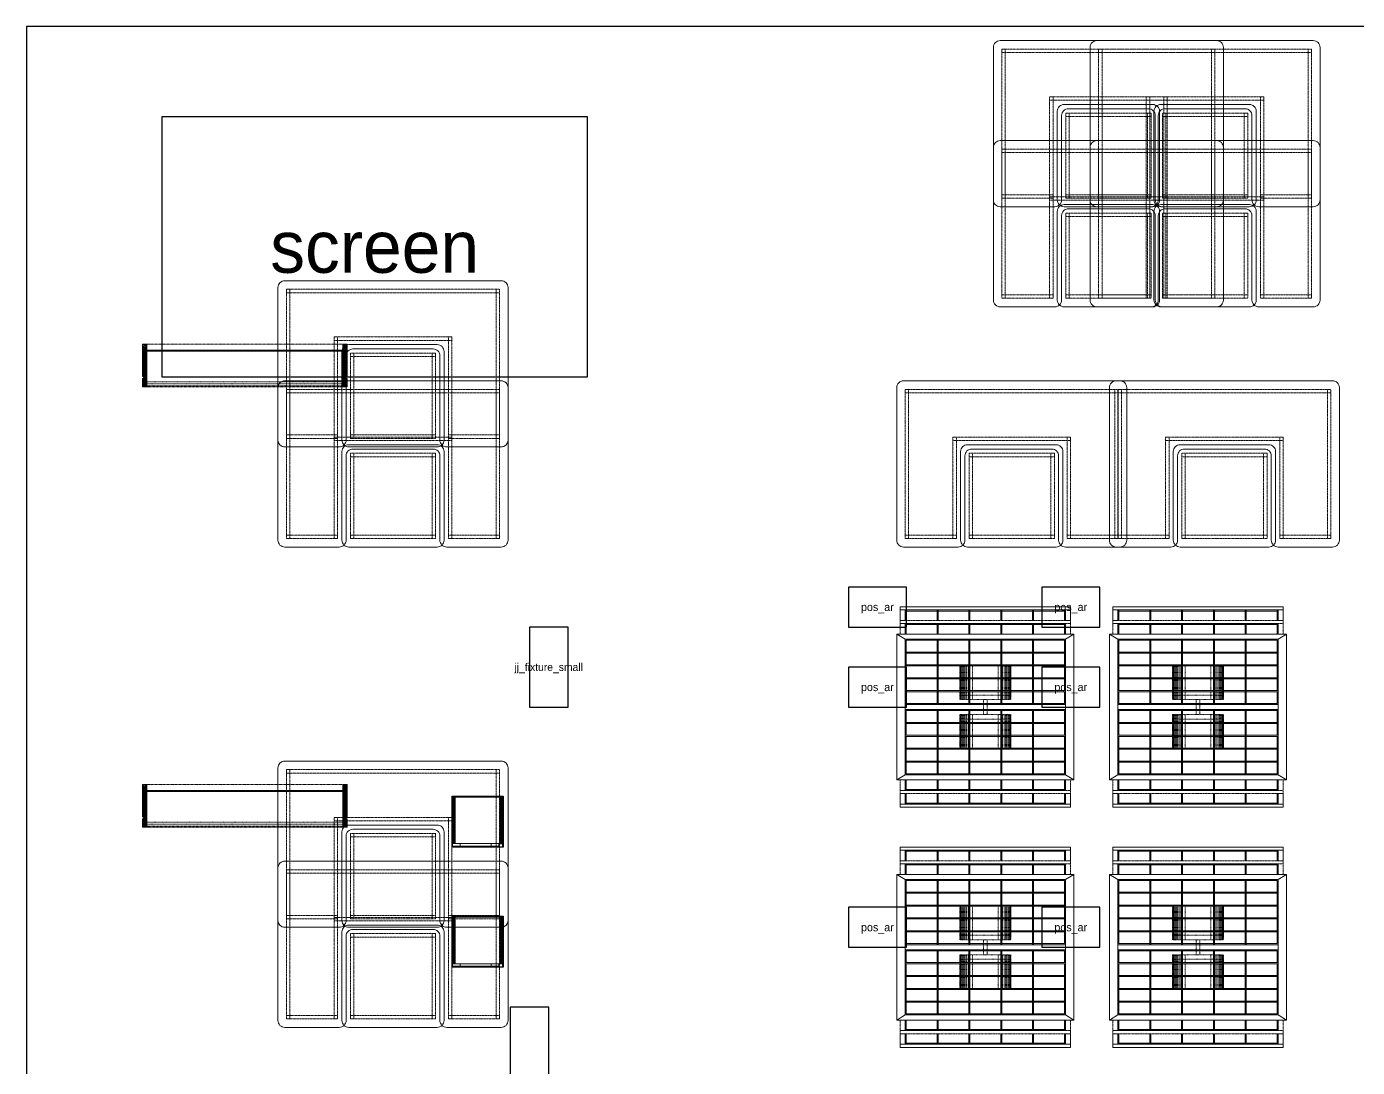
# Model space of a CAD drawing. Header units: metres. Extents: x 0 to 11867, y 0 to 11743.
# Drawn here: x 0 to 7810, y 5637 to 11743 of the extents above; entities that cross this region are included whole.
import ezdxf
from ezdxf.enums import TextEntityAlignment as Align

# ---------------------------------------------------------------- set-up
doc = ezdxf.new("R2010")
doc.units = ezdxf.units.M
doc.linetypes.add('a_p6_plan_L18$0$HIDDEN', pattern=[0.375, 0.25, -0.125])
doc.linetypes.add('ACAD_ISO03W100', pattern=[30, 12, -18])
for name, color, linetype in [('FixtureLabels', 2, 'Continuous'), ('Fixtures', 3, 'Continuous'), ('FloorPlan', 1, 'Continuous')]:
    doc.layers.add(name, color=color, linetype=linetype)
for name, color, linetype, lineweight in [('I-LK DIM', 252, 'Continuous', 5), ('I-LK FF&E', 1, 'Continuous', 9), ('LN-ELEVATION-1', 81, 'Continuous', 13), ('LN-ELEVATION-2', 103, 'Continuous', 20), ('LN-ELEVATION-3', 125, 'a_p6_plan_L18$0$HIDDEN', 18), ('LN-ELEVATION-4', 145, 'Continuous', 13), ('LN-ELEVATION-5', 167, 'Continuous', 5), ('LN-HATCH', 251, 'Continuous', 0)]:
    doc.layers.add(name, color=color, linetype=linetype, lineweight=lineweight)

# ---------------------------------------------------------------- blocks, each defined once
blk = doc.blocks.new('euro mirror')
at = {"layer": 'LN-ELEVATION-4', "linetype": 'ACAD_ISO03W100', "ltscale": 0.1}
blk.add_lwpolyline([(0, 47.3), (0, -41.5), (-20, -41.5), (-20, 47.3)], close=True, dxfattribs=at)
at = {"layer": 'LN-ELEVATION-5', "linetype": 'ACAD_ISO03W100', "ltscale": 0.1}
for p, q in [((-159.9, 246.9), (-159.9, 47.3)), ((-159.7, 246.9), (-159.7, 47.3)), ((-159.4, 246.9), (-159.4, 47.3)), ((-159, 246.9), (-159, 47.3)), ((-158.5, 246.9), (-158.5, 47.3)), ((-157.9, 246.9), (-157.9, 47.3)), ((-157.1, 246.9), (-157.1, 47.3)), ((-156.1, 246.9), (-156.1, 47.3)), ((-154.1, 246.9), (-154.1, 47.3)), ((-151.1, 246.9), (-151.1, 47.3)), ((-146.1, 246.9), (-146.1, 47.3)), ((-141.1, 246.9), (-141.1, 47.3)), ((-135.1, 246.9), (-135.1, 47.3)), ((-128.1, 246.9), (-128.1, 47.3)), ((-120.1, 246.9), (-120.1, 47.3)), ((-111.1, 246.9), (-111.1, 47.3)), ((-102.1, 246.9), (-102.1, 47.3)), ((-85, 246.9), (-85, 47.3)), ((65, 246.9), (65, 47.3)), ((82.1, 246.9), (82.1, 47.3)), ((91.1, 246.9), (91.1, 47.3)), ((100.1, 246.9), (100.1, 47.3)), ((108.1, 246.9), (108.1, 47.3)), ((115.1, 246.9), (115.1, 47.3)), ((121.1, 246.9), (121.1, 47.3)), ((126.1, 246.9), (126.1, 47.3)), ((131.1, 246.9), (131.1, 47.3)), ((134.1, 246.9), (134.1, 47.3)), ((136.1, 246.9), (136.1, 47.3)), ((137.1, 246.9), (137.1, 47.3)), ((137.9, 246.9), (137.9, 47.3)), ((138.5, 246.9), (138.5, 47.3)), ((139, 246.9), (139, 47.3)), ((139.4, 246.9), (139.4, 47.3)), ((139.7, 246.9), (139.7, 47.3)), ((139.9, 246.9), (139.9, 47.3)), ((-159.9, -41.5), (-159.9, -241.1)), ((-159.7, -41.5), (-159.7, -241.1)), ((-159.4, -41.5), (-159.4, -241.1)), ((-159, -41.5), (-159, -241.1)), ((-158.5, -41.5), (-158.5, -241.1)), ((-157.9, -41.5), (-157.9, -241.1)), ((-157.1, -41.5), (-157.1, -241.1)), ((-156.1, -41.5), (-156.1, -241.1)), ((-154.1, -41.5), (-154.1, -241.1)), ((-151.1, -41.5), (-151.1, -241.1)), ((-146.1, -41.5), (-146.1, -241.1)), ((-141.1, -41.5), (-141.1, -241.1)), ((-135.1, -41.5), (-135.1, -241.1)), ((-128.1, -41.5), (-128.1, -241.1)), ((-120.1, -41.5), (-120.1, -241.1)), ((-111.1, -41.5), (-111.1, -241.1)), ((-102.1, -41.5), (-102.1, -241.1)), ((-85, -41.5), (-85, -241.1)), ((65, -41.5), (65, -241.1)), ((82.1, -41.5), (82.1, -241.1)), ((91.1, -41.5), (91.1, -241.1)), ((100.1, -41.5), (100.1, -241.1)), ((108.1, -41.5), (108.1, -241.1)), ((115.1, -41.5), (115.1, -241.1)), ((121.1, -41.5), (121.1, -241.1)), ((126.1, -41.5), (126.1, -241.1)), ((131.1, -41.5), (131.1, -241.1)), ((134.1, -41.5), (134.1, -241.1)), ((136.1, -41.5), (136.1, -241.1)), ((137.1, -41.5), (137.1, -241.1)), ((137.9, -41.5), (137.9, -241.1)), ((138.5, -41.5), (138.5, -241.1)), ((139, -41.5), (139, -241.1)), ((139.4, -41.5), (139.4, -241.1)), ((139.7, -41.5), (139.7, -241.1)), ((139.9, -41.5), (139.9, -241.1))]:
    blk.add_line(p, q, dxfattribs=at)
for points in [[(140, 73), (140, 246.9), (-160, 246.9), (-160, 73)], [(140, -67.1), (140, -241.1), (-160, -241.1), (-160, -67.1)]]:
    blk.add_lwpolyline(points, dxfattribs=at)
for points in [[(140, 73), (140, 47.3), (-160, 47.3), (-160, 73)], [(140, -41.5), (140, -67.1), (-160, -67.1), (-160, -41.5)]]:
    blk.add_lwpolyline(points, close=True, dxfattribs=at)
blk = doc.blocks.new('eurocenter 1040')
at = {"layer": 'LN-ELEVATION-1'}
for points in [[(-470, -327.4), (470, -327.4), (470, 467.6), (-470, 467.6)], [(-470, 85.1), (470, 85.1), (470, 467.6), (-470, 467.6)], [(-470, 386.6), (-283.2, 386.6), (-283.2, 392.6), (-470, 392.6)], [(-283.2, 85.1), (-277.2, 85.1), (-277.2, 467.6), (-283.2, 467.6)], [(-277.2, 386.6), (-96.4, 386.6), (-96.4, 392.6), (-277.2, 392.6)], [(-96.4, 85.1), (-90.4, 85.1), (-90.4, 467.6), (-96.4, 467.6)], [(-90.4, 386.6), (90.4, 386.6), (90.4, 392.6), (-90.4, 392.6)], [(90.4, 85.1), (96.4, 85.1), (96.4, 467.6), (90.4, 467.6)], [(96.4, 386.6), (277.2, 386.6), (277.2, 392.6), (96.4, 392.6)], [(277.2, 85.1), (283.2, 85.1), (283.2, 467.6), (277.2, 467.6)], [(283.2, 386.6), (470, 386.6), (470, 392.6), (283.2, 392.6)], [(-470, 311.2), (-283.2, 311.2), (-283.2, 317.2), (-470, 317.2)], [(-277.2, 311.2), (-96.4, 311.2), (-96.4, 317.2), (-277.2, 317.2)], [(-90.4, 311.2), (90.4, 311.2), (90.4, 317.2), (-90.4, 317.2)], [(96.4, 311.2), (277.2, 311.2), (277.2, 317.2), (96.4, 317.2)], [(283.2, 311.2), (470, 311.2), (470, 317.2), (283.2, 317.2)], [(-470, 235.8), (-283.2, 235.8), (-283.2, 241.8), (-470, 241.8)], [(-277.2, 235.8), (-96.4, 235.8), (-96.4, 241.8), (-277.2, 241.8)], [(-90.4, 235.8), (90.4, 235.8), (90.4, 241.8), (-90.4, 241.8)], [(96.4, 235.8), (277.2, 235.8), (277.2, 241.8), (96.4, 241.8)], [(283.2, 235.8), (470, 235.8), (470, 241.8), (283.2, 241.8)], [(-470, 160.4), (-283.2, 160.4), (-283.2, 166.4), (-470, 166.4)], [(-277.2, 160.4), (-96.4, 160.4), (-96.4, 166.4), (-277.2, 166.4)], [(-90.4, 160.4), (90.4, 160.4), (90.4, 166.4), (-90.4, 166.4)], [(96.4, 160.4), (277.2, 160.4), (277.2, 166.4), (96.4, 166.4)], [(283.2, 160.4), (470, 160.4), (470, 166.4), (283.2, 166.4)], [(-470, 85.1), (470, 85.1), (470, 55.1), (-470, 55.1)], [(-470, 55.1), (470, 55.1), (470, -327.4), (-470, -327.4)], [(-283.2, 55.1), (-277.2, 55.1), (-277.2, -327.4), (-283.2, -327.4)], [(-96.4, 55.1), (-90.4, 55.1), (-90.4, -327.4), (-96.4, -327.4)], [(90.4, 55.1), (96.4, 55.1), (96.4, -327.4), (90.4, -327.4)], [(277.2, 55.1), (283.2, 55.1), (283.2, -327.4), (277.2, -327.4)], [(-470, -20.3), (-283.2, -20.3), (-283.2, -26.3), (-470, -26.3)], [(-277.2, -20.3), (-96.4, -20.3), (-96.4, -26.3), (-277.2, -26.3)], [(-90.4, -20.3), (90.4, -20.3), (90.4, -26.3), (-90.4, -26.3)], [(96.4, -20.3), (277.2, -20.3), (277.2, -26.3), (96.4, -26.3)], [(283.2, -20.3), (470, -20.3), (470, -26.3), (283.2, -26.3)], [(-470, -95.7), (-283.2, -95.7), (-283.2, -101.7), (-470, -101.7)], [(-277.2, -95.7), (-96.4, -95.7), (-96.4, -101.7), (-277.2, -101.7)], [(-90.4, -95.7), (90.4, -95.7), (90.4, -101.7), (-90.4, -101.7)], [(96.4, -95.7), (277.2, -95.7), (277.2, -101.7), (96.4, -101.7)], [(283.2, -95.7), (470, -95.7), (470, -101.7), (283.2, -101.7)], [(-470, -171.1), (-283.2, -171.1), (-283.2, -177.1), (-470, -177.1)], [(-277.2, -171.1), (-96.4, -171.1), (-96.4, -177.1), (-277.2, -177.1)], [(-90.4, -171.1), (90.4, -171.1), (90.4, -177.1), (-90.4, -177.1)], [(96.4, -171.1), (277.2, -171.1), (277.2, -177.1), (96.4, -177.1)], [(283.2, -171.1), (470, -171.1), (470, -177.1), (283.2, -177.1)], [(-470, -246.4), (-283.2, -246.4), (-283.2, -252.4), (-470, -252.4)], [(-277.2, -246.4), (-96.4, -246.4), (-96.4, -252.4), (-277.2, -252.4)], [(-90.4, -246.4), (90.4, -246.4), (90.4, -252.4), (-90.4, -252.4)], [(96.4, -246.4), (277.2, -246.4), (277.2, -252.4), (96.4, -252.4)], [(283.2, -246.4), (470, -246.4), (470, -252.4), (283.2, -252.4)]]:
    blk.add_lwpolyline(points, close=True, dxfattribs=at)
for points in [[(-283.2, 461.6), (-464, 461.6), (-464, 317.2)], [(-96.4, 461.6), (-277.2, 461.6)], [(90.4, 461.6), (-90.4, 461.6)], [(277.2, 461.6), (96.4, 461.6)], [(464, 317.2), (464, 461.6), (283.2, 461.6)], [(-464, 311.2), (-464, 241.8)], [(-464, 235.8), (-464, 166.4)], [(464, 241.8), (464, 311.2)], [(464, 166.4), (464, 235.8)], [(-464, 160.4), (-464, 91.1), (-283.2, 91.1)], [(283.2, 91.1), (464, 91.1), (464, 160.4)], [(-277.2, 91.1), (-96.4, 91.1)], [(-90.4, 91.1), (90.4, 91.1)], [(96.4, 91.1), (277.2, 91.1)], [(-464, -20.3), (-464, 49.1), (-283.2, 49.1)], [(-277.2, 49.1), (-96.4, 49.1)], [(-90.4, 49.1), (90.4, 49.1)], [(96.4, 49.1), (277.2, 49.1)], [(283.2, 49.1), (464, 49.1), (464, -20.3)], [(-464, -95.7), (-464, -26.3)], [(464, -26.3), (464, -95.7)], [(-464, -171.1), (-464, -101.7)], [(464, -101.7), (464, -171.1)], [(-283.2, -321.4), (-464, -321.4), (-464, -177.1)], [(464, -177.1), (464, -321.4), (283.2, -321.4)], [(-96.4, -321.4), (-277.2, -321.4)], [(90.4, -321.4), (-90.4, -321.4)], [(277.2, -321.4), (96.4, -321.4)]]:
    blk.add_lwpolyline(points, dxfattribs=at)
at = {"layer": 'LN-ELEVATION-2'}
blk.add_lwpolyline([(-520, -357.4), (520, -357.4), (520, 497.6), (-520, 497.6)], close=True, dxfattribs=at)
for points in [[(-470, 467.6), (-520, 497.6)], [(470, 467.6), (520, 497.6)], [(-470, -327.4), (-520, -357.4)], [(470, -327.4), (520, -357.4)]]:
    blk.add_lwpolyline(points, dxfattribs=at)
at = {"layer": 'LN-ELEVATION-3'}
for points in [[(-500, 559.6), (500, 559.6), (500, 577.6), (-500, 577.6)], [(-500, 497.6), (-470, 497.6), (-470, 559.6), (-500, 559.6)], [(470, 497.6), (500, 497.6), (500, 559.6), (470, 559.6)], [(-500, -357.4), (-470, -357.4), (-470, -419.4), (-500, -419.4)], [(470, -357.4), (500, -357.4), (500, -419.4), (470, -419.4)], [(-500, -419.4), (500, -419.4), (500, -437.4), (-500, -437.4)]]:
    blk.add_lwpolyline(points, close=True, dxfattribs=at)
at = {"layer": 'LN-ELEVATION-4'}
for points in [[(-500, 639.6), (500, 639.6), (500, 657.6), (-500, 657.6)], [(-500, 577.6), (-470, 577.6), (-470, 639.6), (-500, 639.6)], [(470, 577.6), (500, 577.6), (500, 639.6), (470, 639.6)], [(-470, 497.6), (-464, 497.6), (-464, 559.6), (-470, 559.6)], [(-464, 553.6), (-283.2, 553.6), (-283.2, 559.6), (-464, 559.6)], [(-283.2, 497.6), (-277.2, 497.6), (-277.2, 559.6), (-283.2, 559.6)], [(-277.2, 553.6), (-96.4, 553.6), (-96.4, 559.6), (-277.2, 559.6)], [(-96.4, 497.6), (-90.4, 497.6), (-90.4, 559.6), (-96.4, 559.6)], [(-90.4, 553.6), (90.4, 553.6), (90.4, 559.6), (-90.4, 559.6)], [(90.4, 497.6), (96.4, 497.6), (96.4, 559.6), (90.4, 559.6)], [(96.4, 553.6), (277.2, 553.6), (277.2, 559.6), (96.4, 559.6)], [(277.2, 497.6), (283.2, 497.6), (283.2, 559.6), (277.2, 559.6)], [(283.2, 553.6), (464, 553.6), (464, 559.6), (283.2, 559.6)], [(464, 497.6), (470, 497.6), (470, 559.6), (464, 559.6)], [(-470, -357.4), (-464, -357.4), (-464, -419.4), (-470, -419.4)], [(-283.2, -357.4), (-277.2, -357.4), (-277.2, -419.4), (-283.2, -419.4)], [(-96.4, -357.4), (-90.4, -357.4), (-90.4, -419.4), (-96.4, -419.4)], [(90.4, -357.4), (96.4, -357.4), (96.4, -419.4), (90.4, -419.4)], [(277.2, -357.4), (283.2, -357.4), (283.2, -419.4), (277.2, -419.4)], [(464, -357.4), (470, -357.4), (470, -419.4), (464, -419.4)], [(-500, -437.4), (-470, -437.4), (-470, -499.4), (-500, -499.4)], [(-464, -413.4), (-283.2, -413.4), (-283.2, -419.4), (-464, -419.4)], [(-277.2, -413.4), (-96.4, -413.4), (-96.4, -419.4), (-277.2, -419.4)], [(-90.4, -413.4), (90.4, -413.4), (90.4, -419.4), (-90.4, -419.4)], [(96.4, -413.4), (277.2, -413.4), (277.2, -419.4), (96.4, -419.4)], [(283.2, -413.4), (464, -413.4), (464, -419.4), (283.2, -419.4)], [(470, -437.4), (500, -437.4), (500, -499.4), (470, -499.4)], [(-500, -499.4), (500, -499.4), (500, -517.4), (-500, -517.4)]]:
    blk.add_lwpolyline(points, close=True, dxfattribs=at)
at = {"layer": 'LN-ELEVATION-5'}
for points in [[(-470, 577.6), (-464, 577.6), (-464, 639.6), (-470, 639.6)], [(-464, 633.6), (-283.2, 633.6), (-283.2, 639.6), (-464, 639.6)], [(-283.2, 577.6), (-277.2, 577.6), (-277.2, 639.6), (-283.2, 639.6)], [(-277.2, 633.6), (-96.4, 633.6), (-96.4, 639.6), (-277.2, 639.6)], [(-96.4, 577.6), (-90.4, 577.6), (-90.4, 639.6), (-96.4, 639.6)], [(-90.4, 633.6), (90.4, 633.6), (90.4, 639.6), (-90.4, 639.6)], [(90.4, 577.6), (96.4, 577.6), (96.4, 639.6), (90.4, 639.6)], [(96.4, 633.6), (277.2, 633.6), (277.2, 639.6), (96.4, 639.6)], [(277.2, 577.6), (283.2, 577.6), (283.2, 639.6), (277.2, 639.6)], [(283.2, 633.6), (464, 633.6), (464, 639.6), (283.2, 639.6)], [(464, 577.6), (470, 577.6), (470, 639.6), (464, 639.6)], [(-470, -437.4), (-464, -437.4), (-464, -499.4), (-470, -499.4)], [(-283.2, -437.4), (-277.2, -437.4), (-277.2, -499.4), (-283.2, -499.4)], [(-96.4, -437.4), (-90.4, -437.4), (-90.4, -499.4), (-96.4, -499.4)], [(90.4, -437.4), (96.4, -437.4), (96.4, -499.4), (90.4, -499.4)], [(277.2, -437.4), (283.2, -437.4), (283.2, -499.4), (277.2, -499.4)], [(464, -437.4), (470, -437.4), (470, -499.4), (464, -499.4)], [(-464, -493.4), (-283.2, -493.4), (-283.2, -499.4), (-464, -499.4)], [(-277.2, -493.4), (-96.4, -493.4), (-96.4, -499.4), (-277.2, -499.4)], [(-90.4, -493.4), (90.4, -493.4), (90.4, -499.4), (-90.4, -499.4)], [(96.4, -493.4), (277.2, -493.4), (277.2, -499.4), (96.4, -499.4)], [(283.2, -493.4), (464, -493.4), (464, -499.4), (283.2, -499.4)]]:
    blk.add_lwpolyline(points, close=True, dxfattribs=at)
at = {"layer": 'I-LK DIM'}
blk.add_blockref('EURO MIRROR', (10, 67.1), dxfattribs=at)
blk = doc.blocks.new('EURO_CENTRE_1')
at = {"layer": 'I-LK FF&E'}
blk.add_blockref('EUROCENTER 1040', (520, 517.4), dxfattribs=at)
blk = doc.blocks.new('EURO_CENTRE_2')
at = {"layer": 'I-LK FF&E'}
blk.add_blockref('EUROCENTER 1040', (520, 517.4), dxfattribs=at)
blk = doc.blocks.new('EURO_CENTRE_3')
at = {"layer": 'I-LK FF&E'}
blk.add_blockref('EUROCENTER 1040', (520, 517.4), dxfattribs=at)
blk = doc.blocks.new('EURO_CENTRE_4')
at = {"layer": 'I-LK FF&E'}
blk.add_blockref('EUROCENTER 1040', (520, 517.4), dxfattribs=at)
blk = doc.blocks.new('nesting tables')
at = {"layer": 'LN-ELEVATION-1'}
blk.add_lwpolyline([(315, 487.5), (635, 487.5, -0.414214), (675, 447.5), (675, -447.5, -0.414214), (635, -487.5), (-635, -487.5, -0.414214), (-675, -447.5), (-675, 447.5, -0.414214), (-635, 487.5), (-315, 487.5, -0.414214), (-275, 447.5), (-275, -47.5, 0.414214), (-235, -87.5), (235, -87.5, 0.414214), (275, -47.5), (275, 447.5, -0.414214)], format="xyb", close=True, dxfattribs=at)
at = {"layer": 'LN-ELEVATION-2', "color": 0, "linetype": 'ByBlock', "lineweight": -2}
blk.add_lwpolyline([(-300, 447.5), (-300, -72.5, 0.414214), (-260, -112.5), (260, -112.5, 0.414214), (300, -72.5), (300, 447.5, 0.414214), (260, 487.5), (-260, 487.5, 0.414214)], format="xyb", close=True, dxfattribs=at)
at = {"layer": 'LN-ELEVATION-3'}
for points in [[(325, 437.5), (625, 437.5), (625, -437.5), (-625, -437.5), (-625, 437.5), (-325, 437.5), (-325, -137.5), (325, -137.5)], [(-605, 417.5), (-605, 437.5), (-625, 437.5), (-625, 417.5)], [(345, 417.5), (605, 417.5), (605, -417.5), (-605, -417.5), (-605, 417.5), (-345, 417.5), (-345, -157.5), (345, -157.5)], [(-325, 437.5), (-325, 417.5), (-345, 417.5), (-345, 437.5)], [(-250, 437.5), (-250, -62.5), (250, -62.5), (250, 437.5)], [(-230, 417.5), (-230, 437.5), (-250, 437.5), (-250, 417.5)], [(-230, 417.5), (-230, -42.5), (230, -42.5), (230, 417.5)], [(230, 417.5), (230, 437.5), (250, 437.5), (250, 417.5)], [(345, 417.5), (345, 437.5), (325, 437.5), (325, 417.5)], [(605, 417.5), (605, 437.5), (625, 437.5), (625, 417.5)], [(-230, -42.5), (-230, -62.5), (-250, -62.5), (-250, -42.5)], [(230, -42.5), (230, -62.5), (250, -62.5), (250, -42.5)], [(-325, -137.5), (-325, -157.5), (-345, -157.5), (-345, -137.5)], [(325, -137.5), (325, -157.5), (345, -157.5), (345, -137.5)], [(-605, -417.5), (-605, -437.5), (-625, -437.5), (-625, -417.5)], [(605, -417.5), (605, -437.5), (625, -437.5), (625, -417.5)]]:
    blk.add_lwpolyline(points, close=True, dxfattribs=at)
blk = doc.blocks.new('SOFA_1')
at = {"layer": 'I-LK FF&E', "rotation": 180}
blk.add_blockref('NESTING TABLES', (675, 487.5), dxfattribs=at)
blk = doc.blocks.new('SOFA_2')
at = {"layer": 'I-LK FF&E', "rotation": 180}
blk.add_blockref('NESTING TABLES', (675, 487.5), dxfattribs=at)
blk = doc.blocks.new('mirror unit see thru')
at = {"layer": 'LN-HATCH', "ltscale": 0.5}
h = blk.add_hatch(dxfattribs=at)
h.set_pattern_fill('ANSI31', color=256, scale=2)
h.set_pattern_definition([(45, (4060070.797, 1708569.446), (-4.4901280605, 4.4901280605), [])])
h.paths.add_polyline_path([(-150, 0), (-132, 0), (-132, -279), (-150, -279)])
h.paths.add_polyline_path([(-132, -6), (132, -6), (132, 0), (-132, 0)])
h.paths.add_polyline_path([(150, 0), (132, 0), (132, -279), (150, -279)])
at = {"layer": 'Defpoints'}
blk.add_lwpolyline([(150, -300), (-150, -300), (-150, 0), (150, 0)], close=True, dxfattribs=at)
at = {"layer": 'LN-ELEVATION-1'}
for points in [[(-150, 0), (-132, 0), (-132, -279), (-150, -279)], [(-132, -6), (132, -6), (132, 0), (-132, 0)], [(150, 0), (132, 0), (132, -279), (150, -279)], [(-103, -293), (-103, -279), (-148, -279), (-148, -300), (-139, -300), (-139, -298.5), (-146.5, -298.5), (-146.5, -293)], [(80, -293), (80, -279), (125, -279), (125, -300), (116, -300), (116, -298.5), (123.5, -298.5), (123.5, -293)], [(142, -300), (142, -298.5), (146.5, -298.5), (146.5, -280.5), (125, -280.5), (125, -279), (148, -279), (148, -300)]]:
    blk.add_lwpolyline(points, close=True, dxfattribs=at)
at = {"layer": 'LN-ELEVATION-2', "color": 4, "lineweight": 0}
blk.add_lwpolyline([(-146.5, -293), (123.5, -293), (123.5, -298.5), (-146.5, -298.5)], close=True, dxfattribs=at)
at = {"layer": 'LN-ELEVATION-2'}
blk.add_lwpolyline([(-103, -293), (80, -293), (80, -279), (-103, -279)], close=True, dxfattribs=at)
at = {"layer": 'LN-ELEVATION-4', "ltscale": 0.5}
blk.add_line((116, -300), (-139, -300), dxfattribs=at)
blk = doc.blocks.new('MIRROR_1')
at = {"layer": 'I-LK FF&E'}
blk.add_blockref('MIRROR UNIT SEE THRU', (150, 300), dxfattribs=at)
blk = doc.blocks.new('MIRROR_2')
at = {"layer": 'I-LK FF&E'}
blk.add_blockref('MIRROR UNIT SEE THRU', (150, 300), dxfattribs=at)
blk = doc.blocks.new('jj 1200')
at = {"layer": 'LN-HATCH', "ltscale": 0.5}
h = blk.add_hatch(dxfattribs=at)
h.set_pattern_fill('ANSI31', color=256, scale=2)
h.set_pattern_definition([(45, (4097187.331, 1708800.267), (-4.4901280605, 4.4901280605), [])])
h.paths.add_polyline_path([(792.1, 220), (792.1, 30), (786.1, 30), (786.1, 20), (792.1, 20), (792.1, -24), (767.1, -24), (767.1, 220)])
h.paths.add_polyline_path([(-382.9, 180), (767.1, 180), (767.1, 186), (-382.9, 186)])
h.paths.add_polyline_path([(757.1, -24), (757.1, -30), (792.1, -30), (792.1, -24)])
h.paths.add_polyline_path([(-407.9, 220), (-407.9, 30), (-401.9, 30), (-401.9, 20), (-407.9, 20), (-407.9, -24), (-382.9, -24), (-382.9, 220)])
h.paths.add_polyline_path([(-372.9, -24), (-372.9, -30), (-407.9, -30), (-407.9, -24)])
at = {"layer": 'LN-ELEVATION-1', "ltscale": 0.5}
for points in [[(-407.9, 220), (-407.9, 30), (-401.9, 30), (-401.9, 20), (-407.9, 20), (-407.9, -24), (-382.9, -24), (-382.9, 220)], [(-382.9, 180), (767.1, 180), (767.1, 186), (-382.9, 186)], [(792.1, 220), (792.1, 30), (786.1, 30), (786.1, 20), (792.1, 20), (792.1, -24), (767.1, -24), (767.1, 220)], [(-372.9, -24), (-372.9, -30), (-407.9, -30), (-407.9, -24)], [(757.1, -24), (757.1, -30), (792.1, -30), (792.1, -24)]]:
    blk.add_lwpolyline(points, close=True, dxfattribs=at)
at = {"layer": 'LN-ELEVATION-3', "ltscale": 0.5}
for p, q in [((767.1, 220), (-382.9, 220)), ((757.1, -24), (-372.9, -24)), ((-372.9, -30), (757.1, -30))]:
    blk.add_line(p, q, dxfattribs=at)
at = {"layer": 'LN-ELEVATION-4', "linetype": 'ACAD_ISO03W100', "ltscale": 0.05}
blk.add_lwpolyline([(767.1, 0), (-382.9, 0), (-382.9, -12), (767.1, -12)], close=True, dxfattribs=at)
blk = doc.blocks.new('JJ_FIXTURE_LARGE_5')
at = {"layer": 'I-LK FF&E', "xscale": -1}
blk.add_blockref('JJ 1200', (792.1, 30), dxfattribs=at)
blk = doc.blocks.new('JJ_FIXTURE_LARGE_6')
at = {"layer": 'I-LK FF&E', "xscale": -1}
blk.add_blockref('JJ 1200', (792.1, 30), dxfattribs=at)
blk = doc.blocks.new('SOFA_3')
at = {"layer": 'I-LK FF&E', "rotation": 180}
blk.add_blockref('NESTING TABLES', (675, 487.5), dxfattribs=at)
blk = doc.blocks.new('SOFA_4')
at = {"layer": 'I-LK FF&E', "rotation": 180}
blk.add_blockref('NESTING TABLES', (675, 487.5), dxfattribs=at)
blk = doc.blocks.new('SOFA_5')
at = {"layer": 'I-LK FF&E', "rotation": 180}
blk.add_blockref('NESTING TABLES', (675, 487.5), dxfattribs=at)
blk = doc.blocks.new('SOFA_6')
at = {"layer": 'I-LK FF&E', "rotation": 180}
blk.add_blockref('NESTING TABLES', (675, 487.5), dxfattribs=at)
blk = doc.blocks.new('SOFA_9')
at = {"layer": 'I-LK FF&E', "rotation": 180}
blk.add_blockref('NESTING TABLES', (675, 487.5), dxfattribs=at)
blk = doc.blocks.new('SOFA_10')
at = {"layer": 'I-LK FF&E', "rotation": 180}
blk.add_blockref('NESTING TABLES', (675, 487.5), dxfattribs=at)
blk = doc.blocks.new('SOFA_11')
at = {"layer": 'I-LK FF&E', "rotation": 180}
blk.add_blockref('NESTING TABLES', (675, 487.5), dxfattribs=at)
blk = doc.blocks.new('SOFA_12')
at = {"layer": 'I-LK FF&E', "rotation": 180}
blk.add_blockref('NESTING TABLES', (675, 487.5), dxfattribs=at)

msp = doc.modelspace()

# ---------------------------------------------------------------- linework, layer by layer
at = {"layer": 'Fixtures'}
for points in [[(794.3, 9688.1), (3290.8, 9688.1), (3290.8, 11214.7), (794.3, 11214.7)], [(4822.8, 8220.2), (5163.2, 8220.2), (5163.2, 8455), (4822.8, 8455)], [(5957.5, 8220.2), (6298, 8220.2), (6298, 8455), (5957.5, 8455)], [(2950.4, 7750.5), (3177.4, 7750.5), (3177.4, 8220.2), (2950.4, 8220.2)], [(4822.8, 7750.5), (5163.2, 7750.5), (5163.2, 7985.3), (4822.8, 7985.3)], [(5957.5, 7750.5), (6298, 7750.5), (6298, 7985.3), (5957.5, 7985.3)], [(4822.8, 6341.3), (5163.2, 6341.3), (5163.2, 6576.1), (4822.8, 6576.1)], [(5957.5, 6341.3), (6298, 6341.3), (6298, 6576.1), (5957.5, 6576.1)], [(2836.9, 4814.7), (3063.9, 4814.7), (3063.9, 5989), (2836.9, 5989)]]:
    msp.add_lwpolyline(points, close=True, dxfattribs=at)
at = {"layer": 'FloorPlan'}
msp.add_lwpolyline([(0, 0), (11347.7, 0), (11347.7, 11743.1), (0, 11743.1), (0, 0)], close=True, dxfattribs=at)

# ---------------------------------------------------------------- block references
for name, p in [('SOFA_5', (5673.8, 10686.2)), ('SOFA_6', (6241.2, 10686.2)), ('SOFA_3', (5673.8, 10099.1)), ('SOFA_4', (6241.2, 10099.1)), ('SOFA_12', (1475.2, 9277.1)), ('JJ_FIXTURE_LARGE_6', (680.9, 9629.4)), ('SOFA_11', (1475.2, 8689.9)), ('SOFA_1', (5106.5, 8689.9)), ('SOFA_2', (6354.7, 8689.9)), ('EURO_CENTRE_3', (5106.5, 7163.3)), ('EURO_CENTRE_4', (6354.7, 7163.3)), ('SOFA_10', (1475.2, 6458.7)), ('JJ_FIXTURE_LARGE_5', (680.9, 7045.9)), ('MIRROR_2', (2496.5, 6928.4)), ('EURO_CENTRE_1', (5106.5, 5754.1)), ('EURO_CENTRE_2', (6354.7, 5754.1)), ('SOFA_9', (1475.2, 5871.6)), ('MIRROR_1', (2496.5, 6223.9))]:
    msp.add_blockref(name, p)

# ---------------------------------------------------------------- texts
at = {"layer": 'FixtureLabels'}
for s, height, p in [('screen', 305.32, (2042.6, 10451.4)), ('pos_ar', 46.97, (4993, 8337.6)), ('pos_ar', 46.97, (6127.7, 8337.6)), ('jj_fixture_small', 45.391, (3063.9, 7985.3)), ('pos_ar', 46.97, (4993, 7867.9)), ('pos_ar', 46.97, (6127.7, 7867.9)), ('pos_ar', 46.97, (4993, 6458.7)), ('pos_ar', 46.97, (6127.7, 6458.7))]:
    msp.add_text(s, height=height, dxfattribs=at).set_placement(p, align=Align.MIDDLE_CENTER)

doc.saveas('drawing.dxf')
